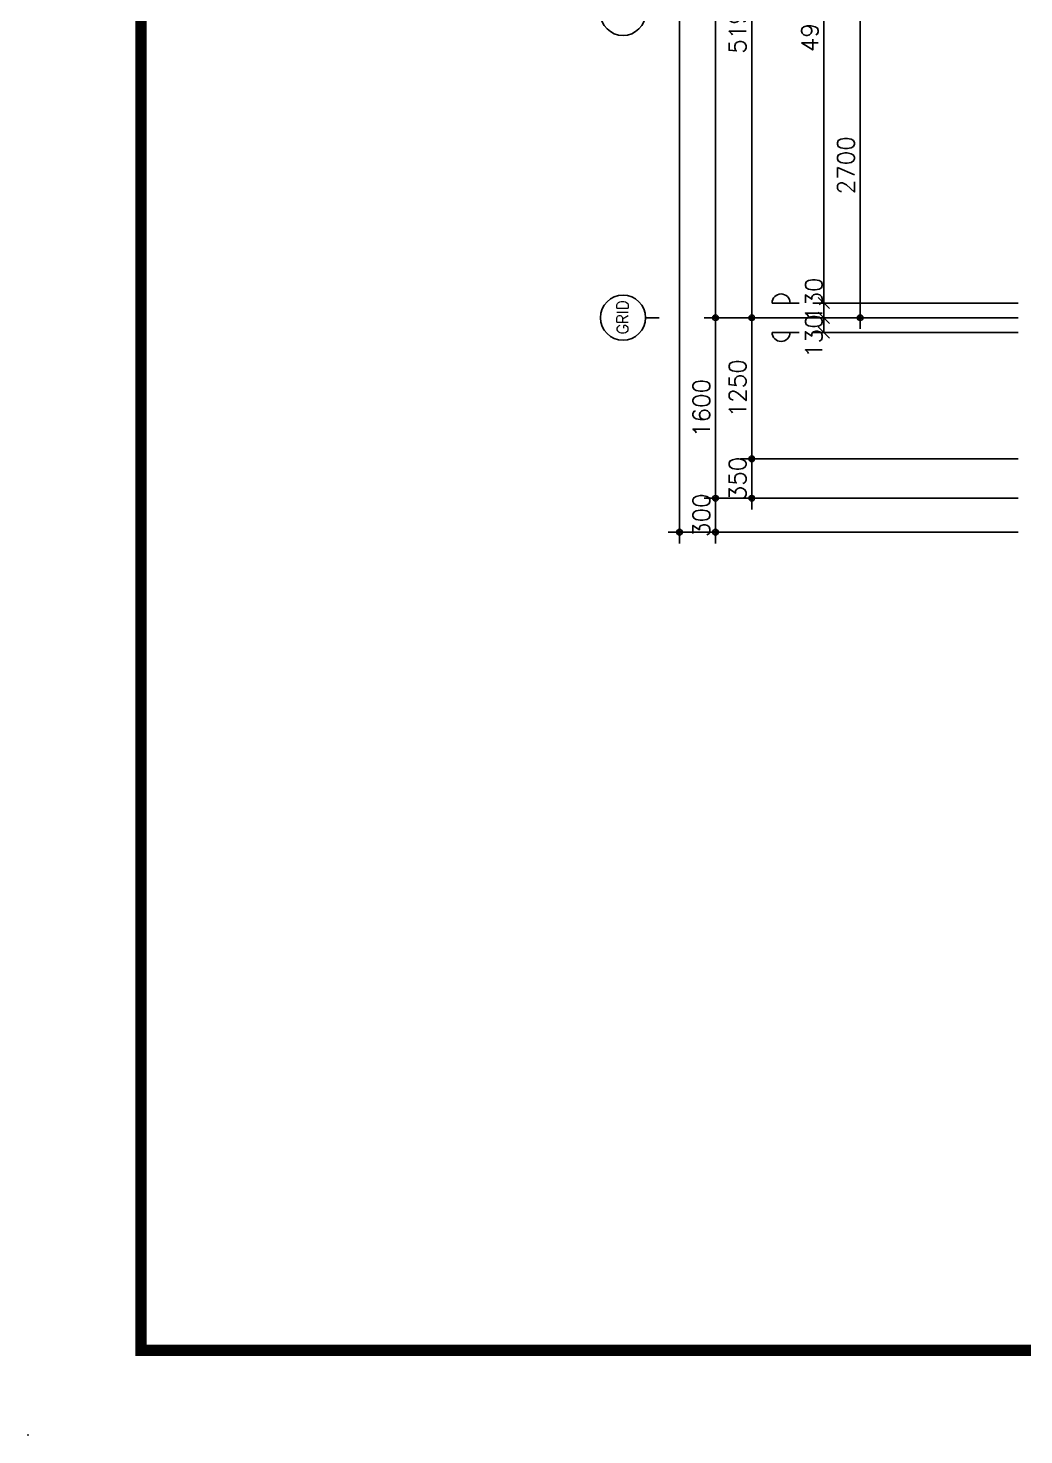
# Model space of a CAD drawing. Extents: x 0 to 40850, y 0 to 28500.
# Drawn here: x 0 to 8818, y 0 to 12462 of the extents above; entities that cross this region are included whole.
import ezdxf

# ---------------------------------------------------------------- set-up
doc = ezdxf.new("R2010")
doc.units = 0
doc.header["$LTSCALE"] = 60
doc.header["$MEASUREMENT"] = 0
doc.layers.get('0').update_dxf_attribs({"linetype": 'CONTINUOUS'})
doc.layers.get('DEFPOINTS').update_dxf_attribs({"linetype": 'CONTINUOUS'})
for name, color, linetype in [('2', 2, 'CONTINUOUS'), ('3', 3, 'CONTINUOUS'), ('6', 6, 'CONTINUOUS'), ('9', 9, 'CONTINUOUS'), ('CI_DIM', 7, 'CONTINUOUS'), ('FORM', 7, 'CONTINUOUS')]:
    doc.layers.add(name, color=color, linetype=linetype)
doc.styles.add('GHS', font='ROMANS', dxfattribs={"bigfont": 'GHS'})
doc.styles.add('HS', font='simplex', dxfattribs={"bigfont": 'ghs'})
doc.dimstyles.new('2M', dxfattribs={"dimscale": 50, "dimtxt": 3, "dimasz": 1, "dimexe": 2, "dimexo": 0, "dimgap": 1, "dimtad": 1, "dimdec": 0, "dimzin": 0, "dimtxsty": 'GHS', "dimblk": 'DIMDOT', "dimblk1": 'DIMDOT', "dimblk2": 'DIMDOT', "dimsah": 1, "dimcen": 0, "dimclrd": 2, "dimclre": 2, "dimclrt": 3, "dimazin": 3, "dimtfac": 1, "dimtdec": 0, "dimtix": 1, "dimtmove": 0, "dimatfit": 3, "dimtolj": 1, "dimtzin": 0})
doc.dimstyles.new('3T', dxfattribs={"dimscale": 50, "dimtxt": 3, "dimasz": 2, "dimexe": 2, "dimexo": 0, "dimgap": 1, "dimtad": 1, "dimdec": 0, "dimzin": 0, "dimtxsty": 'GHS', "dimblk": 'DIMDOT', "dimblk1": 'OBLIQUE', "dimblk2": 'OBLIQUE', "dimsah": 1, "dimcen": 0, "dimclrd": 2, "dimclre": 2, "dimclrt": 3, "dimazin": 3, "dimtfac": 1, "dimtdec": 0, "dimtix": 1, "dimtmove": 0, "dimatfit": 3, "dimtolj": 1, "dimtzin": 0})

# ---------------------------------------------------------------- blocks, each defined once
blk = doc.blocks.new('도면')
at = {"layer": '9', "linetype": 'CONTINUOUS'}
blk.add_point((0, 0), dxfattribs=at)
at = {"layer": 'FORM', "const_width": 2}
blk.add_lwpolyline([(802, 15), (802, 555), (20, 555), (20, 15)], close=True, dxfattribs=at)
blk = doc.blocks.new('도면1')
at = {"layer": '9', "linetype": 'CONTINUOUS'}
blk.add_blockref('도면', (0, 0), dxfattribs=at)
blk = doc.blocks.new('DIMDOT')
at = {"color": 0}
blk.add_line((-2, 0), (2, 0), dxfattribs=at)
for radius in [0.5, 0.25]:
    blk.add_circle((0, 0), radius, dxfattribs=at)
blk = doc.blocks.new('*D20')
at = {"color": 2, "linetype": 'BYBLOCK'}
for p, q in [((49618, 9897), (46838, 9897)), ((46938, 8347), (46938, 9847)), ((49618, 8297), (46838, 8297))]:
    blk.add_line(p, q, dxfattribs=at)
at = {"layer": 'DEFPOINTS', "color": 0, "linetype": 'BYBLOCK'}
for p in [(46938, 9897), (49618, 9897), (49618, 8297)]:
    blk.add_point(p, dxfattribs=at)
at = {"color": 2, "linetype": 'BYBLOCK', "xscale": 50, "yscale": 50, "zscale": 50}
for p, rotation in [((46938, 9897), 90), ((46938, 8297), 270)]:
    blk.add_blockref('DIMDOT', p, dxfattribs=dict(at, rotation=rotation))
at = {"color": 3, "linetype": 'BYBLOCK', "insert": (46813, 9097), "char_height": 150, "attachment_point": 5, "rotation": 90, "style": 'GHS'}
blk.add_mtext('\\A1;1600', dxfattribs=at)
blk = doc.blocks.new('_OBLIQUE')
at = {"color": 0, "linetype": 'BYBLOCK'}
blk.add_line((-0.5, -0.5), (0.5, 0.5), dxfattribs=at)
blk = doc.blocks.new('*D74')
at = {"color": 2, "linetype": 'BYBLOCK'}
for p, q in [((49618, 10027), (47798, 10027)), ((47898, 9897), (47898, 10027)), ((49618, 9897), (47798, 9897))]:
    blk.add_line(p, q, dxfattribs=at)
at = {"layer": 'DEFPOINTS', "color": 0, "linetype": 'BYBLOCK'}
for p in [(47898, 10027), (49618, 10027), (49618, 9897)]:
    blk.add_point(p, dxfattribs=at)
at = {"color": 2, "linetype": 'BYBLOCK', "xscale": 100, "yscale": 100, "zscale": 100}
for p, rotation in [((47898, 10027), 90), ((47898, 9897), 270)]:
    blk.add_blockref('_OBLIQUE', p, dxfattribs=dict(at, rotation=rotation))
at = {"color": 3, "linetype": 'BYBLOCK', "insert": (47808, 10060), "char_height": 150, "attachment_point": 5, "rotation": 90, "style": 'GHS'}
blk.add_mtext('\\A1;130', dxfattribs=at)
blk = doc.blocks.new('*D75')
at = {"color": 2, "linetype": 'BYBLOCK'}
for p, q in [((49618, 9897), (47798, 9897)), ((47898, 9897), (47898, 9767)), ((49618, 9767), (47798, 9767))]:
    blk.add_line(p, q, dxfattribs=at)
at = {"layer": 'DEFPOINTS', "color": 0, "linetype": 'BYBLOCK'}
for p in [(49618, 9897), (47898, 9767), (49618, 9767)]:
    blk.add_point(p, dxfattribs=at)
at = {"color": 2, "linetype": 'BYBLOCK', "xscale": 100, "yscale": 100, "zscale": 100}
for p, rotation in [((47898, 9897), 90), ((47898, 9767), 270)]:
    blk.add_blockref('_OBLIQUE', p, dxfattribs=dict(at, rotation=rotation))
at = {"color": 3, "linetype": 'BYBLOCK', "insert": (47808, 9734), "char_height": 150, "attachment_point": 5, "rotation": 90, "style": 'GHS'}
blk.add_mtext('\\A1;130', dxfattribs=at)
blk = doc.blocks.new('*D21')
at = {"color": 2, "linetype": 'BYBLOCK'}
for p, q in [((47258, 8697), (47258, 8747)), ((49618, 8647), (47158, 8647)), ((47258, 8297), (47258, 8647)), ((49618, 8297), (47158, 8297)), ((47258, 8247), (47258, 8197))]:
    blk.add_line(p, q, dxfattribs=at)
at = {"layer": 'DEFPOINTS', "color": 0, "linetype": 'BYBLOCK'}
for p in [(47258, 8647), (49618, 8647), (49618, 8297)]:
    blk.add_point(p, dxfattribs=at)
at = {"color": 2, "linetype": 'BYBLOCK', "xscale": 50, "yscale": 50, "zscale": 50}
for p, rotation in [((47258, 8647), 270), ((47258, 8297), 90)]:
    blk.add_blockref('DIMDOT', p, dxfattribs=dict(at, rotation=rotation))
at = {"color": 3, "linetype": 'BYBLOCK', "insert": (47133, 8472), "char_height": 150, "attachment_point": 5, "rotation": 90, "style": 'GHS'}
blk.add_mtext('\\A1;350', dxfattribs=at)
blk = doc.blocks.new('*D22')
at = {"color": 2, "linetype": 'BYBLOCK'}
for p, q in [((49618, 9897), (47158, 9897)), ((47258, 8697), (47258, 9847)), ((49618, 8647), (47158, 8647))]:
    blk.add_line(p, q, dxfattribs=at)
at = {"layer": 'DEFPOINTS', "color": 0, "linetype": 'BYBLOCK'}
for p in [(47258, 9897), (49618, 9897), (49618, 8647)]:
    blk.add_point(p, dxfattribs=at)
at = {"color": 2, "linetype": 'BYBLOCK', "xscale": 50, "yscale": 50, "zscale": 50}
for p, rotation in [((47258, 9897), 90), ((47258, 8647), 270)]:
    blk.add_blockref('DIMDOT', p, dxfattribs=dict(at, rotation=rotation))
at = {"color": 3, "linetype": 'BYBLOCK', "insert": (47133, 9272), "char_height": 150, "attachment_point": 5, "rotation": 90, "style": 'GHS'}
blk.add_mtext('\\A1;1250', dxfattribs=at)
blk = doc.blocks.new('*D23')
at = {"color": 2, "linetype": 'BYBLOCK'}
for p, q in [((46938, 8347), (46938, 8397)), ((49618, 8297), (46838, 8297)), ((46938, 7997), (46938, 8297)), ((49618, 7997), (46838, 7997)), ((46938, 7947), (46938, 7897))]:
    blk.add_line(p, q, dxfattribs=at)
at = {"layer": 'DEFPOINTS', "color": 0, "linetype": 'BYBLOCK'}
for p in [(46938, 8297), (49618, 8297), (49618, 7997)]:
    blk.add_point(p, dxfattribs=at)
at = {"color": 2, "linetype": 'BYBLOCK', "xscale": 50, "yscale": 50, "zscale": 50}
for p, rotation in [((46938, 8297), 270), ((46938, 7997), 90)]:
    blk.add_blockref('DIMDOT', p, dxfattribs=dict(at, rotation=rotation))
at = {"color": 3, "linetype": 'BYBLOCK', "insert": (46813, 8147), "char_height": 150, "attachment_point": 5, "rotation": 90, "style": 'GHS'}
blk.add_mtext('\\A1;300', dxfattribs=at)
blk = doc.blocks.new('*D76')
at = {"color": 2, "linetype": 'BYBLOCK'}
for p, q in [((49618, 14987), (47798, 14987)), ((47898, 10027), (47898, 14987)), ((49618, 10027), (47798, 10027))]:
    blk.add_line(p, q, dxfattribs=at)
at = {"layer": 'DEFPOINTS', "color": 0, "linetype": 'BYBLOCK'}
for p in [(47898, 14987), (49618, 14987), (49618, 10027)]:
    blk.add_point(p, dxfattribs=at)
at = {"color": 2, "linetype": 'BYBLOCK', "xscale": 100, "yscale": 100, "zscale": 100}
for p, rotation in [((47898, 14987), 90), ((47898, 10027), 270)]:
    blk.add_blockref('_OBLIQUE', p, dxfattribs=dict(at, rotation=rotation))
at = {"color": 3, "linetype": 'BYBLOCK', "insert": (47773, 12507), "char_height": 150, "attachment_point": 5, "rotation": 90, "style": 'GHS'}
blk.add_mtext('\\A1;4960', dxfattribs=at)
blk = doc.blocks.new('*D24')
at = {"color": 2, "linetype": 'BYBLOCK'}
for p, q in [((49618, 15087), (47158, 15087)), ((47258, 9947), (47258, 15037)), ((49618, 9897), (47158, 9897))]:
    blk.add_line(p, q, dxfattribs=at)
at = {"layer": 'DEFPOINTS', "color": 0, "linetype": 'BYBLOCK'}
for p in [(47258, 15087), (49618, 15087), (49618, 9897)]:
    blk.add_point(p, dxfattribs=at)
at = {"color": 2, "linetype": 'BYBLOCK', "xscale": 50, "yscale": 50, "zscale": 50}
for p, rotation in [((47258, 15087), 90), ((47258, 9897), 270)]:
    blk.add_blockref('DIMDOT', p, dxfattribs=dict(at, rotation=rotation))
at = {"color": 3, "linetype": 'BYBLOCK', "insert": (47133, 12492), "char_height": 150, "attachment_point": 5, "rotation": 90, "style": 'GHS'}
blk.add_mtext('\\A1;5190', dxfattribs=at)
blk = doc.blocks.new('*D25')
at = {"color": 2, "linetype": 'BYBLOCK'}
for p, q in [((49618, 12597), (48118, 12597)), ((48218, 9947), (48218, 12547)), ((49618, 9897), (48118, 9897))]:
    blk.add_line(p, q, dxfattribs=at)
at = {"layer": 'DEFPOINTS', "color": 0, "linetype": 'BYBLOCK'}
for p in [(48218, 12597), (49618, 12597), (49618, 9897)]:
    blk.add_point(p, dxfattribs=at)
at = {"color": 2, "linetype": 'BYBLOCK', "xscale": 50, "yscale": 50, "zscale": 50}
for p, rotation in [((48218, 12597), 90), ((48218, 9897), 270)]:
    blk.add_blockref('DIMDOT', p, dxfattribs=dict(at, rotation=rotation))
at = {"color": 3, "linetype": 'BYBLOCK', "insert": (48093, 11247), "char_height": 150, "attachment_point": 5, "rotation": 90, "style": 'GHS'}
blk.add_mtext('\\A1;2700', dxfattribs=at)
blk = doc.blocks.new('*D34')
at = {"color": 2, "linetype": 'BYBLOCK'}
for p, q in [((49618, 18017), (46838, 18017)), ((46938, 9947), (46938, 17967)), ((49618, 9897), (46838, 9897))]:
    blk.add_line(p, q, dxfattribs=at)
at = {"layer": 'DEFPOINTS', "color": 0, "linetype": 'BYBLOCK'}
for p in [(46938, 18017), (49618, 18017), (49618, 9897)]:
    blk.add_point(p, dxfattribs=at)
at = {"color": 2, "linetype": 'BYBLOCK', "xscale": 50, "yscale": 50, "zscale": 50}
for p, rotation in [((46938, 18017), 90), ((46938, 9897), 270)]:
    blk.add_blockref('DIMDOT', p, dxfattribs=dict(at, rotation=rotation))
at = {"color": 3, "linetype": 'BYBLOCK', "insert": (46813, 13957), "char_height": 150, "attachment_point": 5, "rotation": 90, "style": 'GHS'}
blk.add_mtext('\\A1;8120', dxfattribs=at)
blk = doc.blocks.new('*D35')
at = {"color": 2, "linetype": 'BYBLOCK'}
for p, q in [((49618, 19517), (46518, 19517)), ((46618, 8047), (46618, 19467)), ((49618, 7997), (46518, 7997))]:
    blk.add_line(p, q, dxfattribs=at)
at = {"layer": 'DEFPOINTS', "color": 0, "linetype": 'BYBLOCK'}
for p in [(46618, 19517), (49618, 19517), (49618, 7997)]:
    blk.add_point(p, dxfattribs=at)
at = {"color": 2, "linetype": 'BYBLOCK', "xscale": 50, "yscale": 50, "zscale": 50}
for p, rotation in [((46618, 19517), 90), ((46618, 7997), 270)]:
    blk.add_blockref('DIMDOT', p, dxfattribs=dict(at, rotation=rotation))
at = {"color": 3, "linetype": 'BYBLOCK', "insert": (46493, 13757), "char_height": 150, "attachment_point": 5, "rotation": 90, "style": 'GHS'}
blk.add_mtext('\\A1;11520', dxfattribs=at)

msp = doc.modelspace()

# ---------------------------------------------------------------- linework, layer by layer
at = {"layer": '2', "linetype": 'BYBLOCK'}
for p, q in [((6828.3, 10027), (6588.3, 10027)), ((5588.3, 9897), (5468.3, 9897)), ((6828.3, 9767), (6588.3, 9767))]:
    msp.add_line(p, q, dxfattribs=at)
for centre, start, end in [((5268.3, 12597), 180, 0), ((5268.3, 9897), 360, 180), ((5268.3, 9897), 180, 0)]:
    msp.add_arc(centre, 200, start, end, dxfattribs=at)
at = {"layer": '2'}
for centre, start, end in [((6668.3, 10027), 0, 180), ((6668.3, 9767), 180, 0)]:
    msp.add_arc(centre, 80, start, end, dxfattribs=at)

# ---------------------------------------------------------------- block references
at = {"layer": '6', "xscale": 50, "yscale": 50, "zscale": 50}
msp.add_blockref('도면1', (0, 0), dxfattribs=at)

# ---------------------------------------------------------------- texts
at = {"layer": '3', "style": 'HS'}
msp.add_text('GRID', height=100, rotation=90, dxfattribs=at).set_placement((5314.9, 9749.6))

# ---------------------------------------------------------------- dimensions: what is measured, and where the dimension line sits
at = {"layer": 'CI_DIM'}
for base, p1, p2, dimstyle, picture, middle in [((5768.3, 19517), (8768.3, 7997), (8768.3, 19517), '2M', '*D35', (5643.3, 13757)), ((6088.3, 18017), (8768.3, 9897), (8768.3, 18017), '2M', '*D34', (5963.3, 13957)), ((6408.3, 15087), (8768.3, 9897), (8768.3, 15087), '2M', '*D24', (6283.3, 12492)), ((7048.3, 14987), (8768.3, 10027), (8768.3, 14987), '3T', '*D76', (6923.3, 12507)), ((7368.3, 12597), (8768.3, 9897), (8768.3, 12597), '2M', '*D25', (7243.3, 11247)), ((6088.3, 9897), (8768.3, 8297), (8768.3, 9897), '2M', '*D20', (5963.3, 9097)), ((6408.3, 9897), (8768.3, 8647), (8768.3, 9897), '2M', '*D22', (6283.3, 9272)), ((6408.3, 8647), (8768.3, 8297), (8768.3, 8647), '2M', '*D21', (6283.3, 8472)), ((6088.3, 8297), (8768.3, 7997), (8768.3, 8297), '2M', '*D23', (5963.3, 8147))]:
    dim = msp.add_linear_dim(base=base, p1=p1, p2=p2, angle=90, dimstyle=dimstyle, dxfattribs=at)
    dim.commit()
    dim.dimension.update_dxf_attribs({"geometry": picture, "text_midpoint": middle, "insert": (-40850, 0)})
for base, p2, picture, middle in [((7048.3, 10027), (8768.3, 10027), '*D74', (6958.2, 10059.9)), ((7048.3, 9767), (8768.3, 9767), '*D75', (6958.2, 9734.2))]:
    dim = msp.add_linear_dim(base=base, p1=(8768.3, 9897), p2=p2, angle=90, dimstyle='3T', dxfattribs=at)
    dim.commit()
    dim.dimension.update_dxf_attribs({"geometry": picture, "text_midpoint": middle, "dimtype": 128, "insert": (-40850, 0)})

doc.saveas('drawing.dxf')
